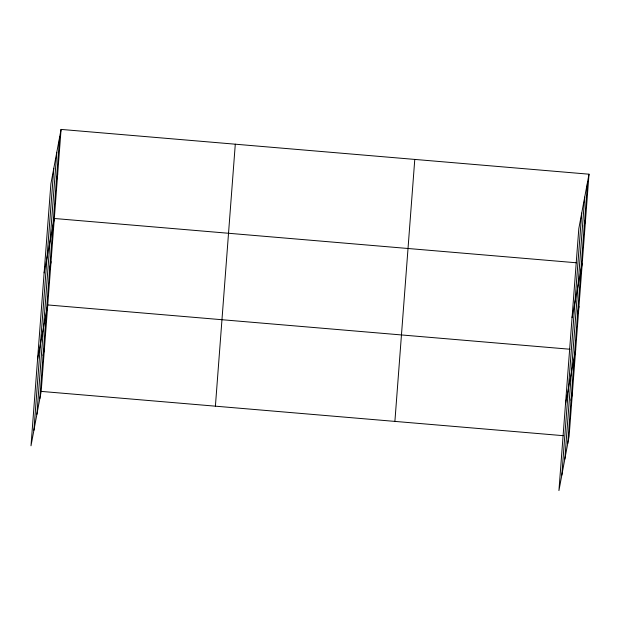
<?xml version="1.0" encoding="UTF-8"?>
<svg xmlns="http://www.w3.org/2000/svg" width="620" height="620" viewBox="0 0 620 620"><rect width="100%" height="100%" fill="white"/><g stroke="black" fill="none" stroke-linecap="round" stroke-linejoin="round"><path stroke-width="0.93" d="M33.906 430.28L53.793 168.299M36.898 414.284L56.784 152.303M39.804 398.753L59.691 136.772M61.07 129.417L50.886 183.822L31 445.803L41.184 391.398L61.07 129.417L589 174.197L569.114 436.178L558.93 490.583L578.817 228.602L589 174.197M215.396 406.178L235.29 144.189M394.894 421.399L414.78 159.417M561.836 475.06L581.723 213.078M564.828 459.064L584.714 197.083M567.734 443.54L587.62 181.552M56.312 181.311L57.691 173.949M44.129 272.901L54.312 218.488L576.523 262.787M49.647 269.072L51.026 261.717M37.564 359.352L47.748 304.939L569.966 349.238M43.09 355.531L44.462 348.169M584.241 226.091L585.621 218.728M572.058 317.68L582.242 263.267M577.577 313.852L578.956 306.497M565.494 404.132L575.678 349.719M571.02 400.311L572.392 392.948M41.184 391.398L563.402 435.689"/></g></svg>
